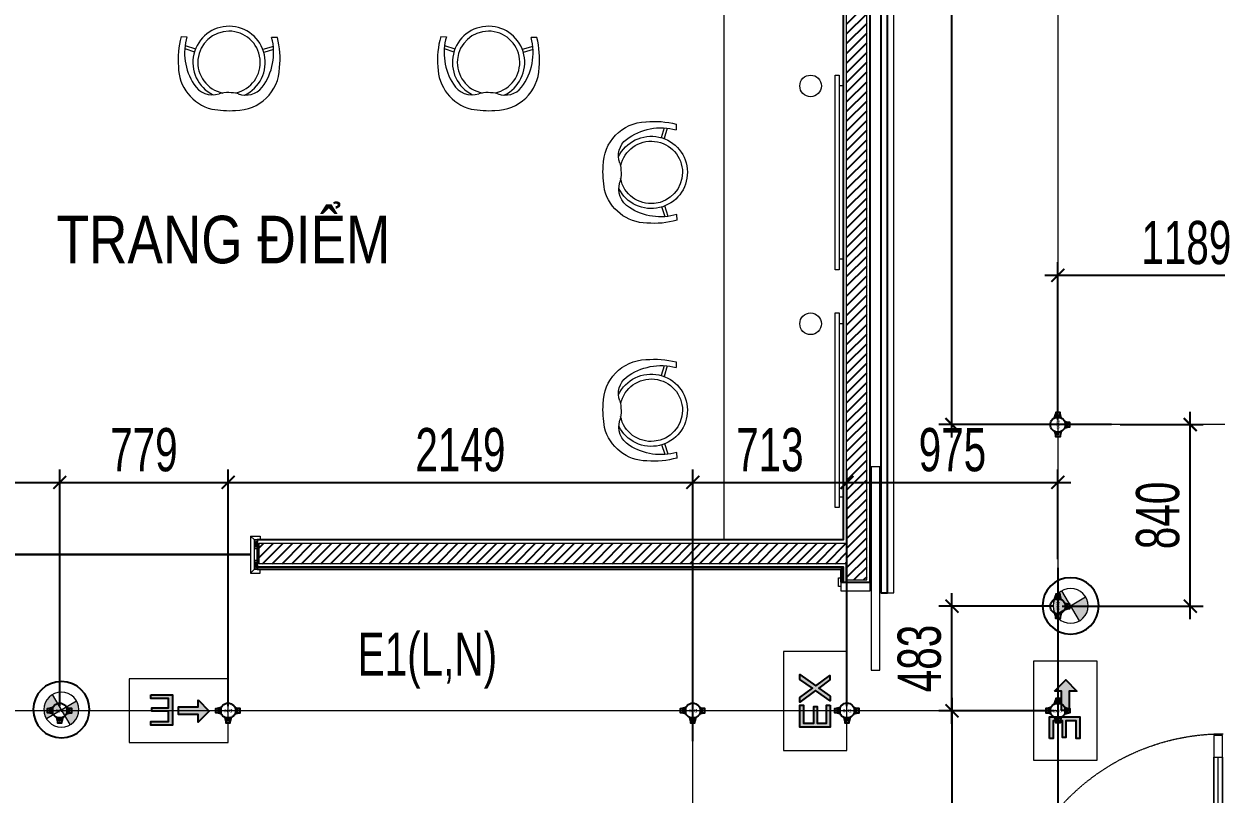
# Model space of a CAD drawing. Header units: millimetres. Extents: x -343543 to 400519, y -115663 to 104219.
# Drawn here: x -171022 to -165508, y 10334 to 13897 of the extents above; entities that cross this region are included whole.
import ezdxf

# ---------------------------------------------------------------- set-up
doc = ezdxf.new("R2010")
doc.units = ezdxf.units.MM
doc.linetypes.add('XREF MAT BANG TUONG XAY$0$01.Xref _MB T1$0$HIDDEN', pattern=[9.525, 6.35, -3.175])
doc.linetypes.add('XREF MAT BANG TUONG XAY$0$HIDDEN', pattern=[0.375, 0.25, -0.125])
doc.layers.get('0').update_dxf_attribs({"color": 231, "lineweight": 0})
doc.layers.get('DefPoints').update_dxf_attribs({"color": 191})
for name, color, linetype, lineweight in [('1-INNO-E-Emergency', 1, 'EME', 5), ('A-PATT', 252, 'Continuous', 9), ('A-SYMBOLS', 10, 'Continuous', 13), ('E-EX', 3, 'Continuous', 25), ('kata_dim', 231, 'Continuous', 0), ('SME-E-COND-LTG', 51, 'Continuous', 18), ('SME-E-LTG-TEXT', 53, 'Continuous', 18), ('TEXT DIEN', 3, 'Continuous', 18), ('XREF MAT BANG TUONG XAY$0$$0$A-WALL-INT', 8, 'Continuous', 9), ('XREF MAT BANG TUONG XAY$0$$1$A-TEXT', 8, 'Continuous', 25), ('XREF MAT BANG TUONG XAY$0$01.Xref _MB T1$0$A-DOOR', 8, 'Continuous', 9), ('XREF MAT BANG TUONG XAY$0$01.Xref _MB T1$0$A-FNSH', 8, 'Continuous', 9), ('XREF MAT BANG TUONG XAY$0$01.Xref _MB T1$0$A-HIDD-LO', 8, 'XREF MAT BANG TUONG XAY$0$01.Xref _MB T1$0$HIDDEN', 9), ('XREF MAT BANG TUONG XAY$0$A-WALL-INT', 8, 'Continuous', 9)]:
    doc.layers.add(name, color=color, linetype=linetype, lineweight=lineweight)
for name, color, linetype in [('XREF MAT BANG TUONG XAY$0$A-FNSH', 8, 'Continuous'), ('XREF MAT BANG TUONG XAY$0$A-FURN', 8, 'Continuous'), ('XREF MAT BANG TUONG XAY$0$A-HIDD', 8, 'XREF MAT BANG TUONG XAY$0$HIDDEN'), ('XREF MAT BANG TUONG XAY$0$A-PATT', 8, 'Continuous'), ('ống ghen', 6, 'Continuous')]:
    doc.layers.add(name, color=color, linetype=linetype)
doc.styles.add('ROMANS1', font='vntimeh.shx', dxfattribs={"width": 0.8, "bigfont": 'bigfont.shx'})
doc.styles.add('ROMANSssss', font='vntimeh.shx', dxfattribs={"width": 0.7})
doc.styles.add('SM-DIMTEXT', font='SME.shx', dxfattribs={"width": 0.7})
doc.styles.add('SME-TEXT', font='sme.shx', dxfattribs={"width": 0.7})
doc.styles.add('XREF MAT BANG TUONG XAY$0$Arial', font='arial.ttf', dxfattribs={"width": 0.8})
doc.linetypes.add('EME', pattern='A,2463.214661,-165.6529,["E",ROMANSssss,S=300,R=360,X=0,Y=-153.361507],-321.423057,2528.257516', length=5478.548134)
doc.dimstyles.new('SDIM-100', dxfattribs={"dimscale": 100, "dimtxt": 2, "dimasz": 0.6, "dimexe": 0.6, "dimexo": 0.2, "dimgap": 0.5, "dimtad": 1, "dimdec": 0, "dimzin": 12, "dimtxsty": 'SM-DIMTEXT', "dimblk": 'ARCHTICK', "dimblk1": 'ARCHTICK', "dimblk2": 'ARCHTICK', "dimcen": 0.12, "dimdle": 0.6, "dimclrd": 7, "dimclre": 8, "dimadec": 0, "dimazin": 3, "dimtfac": 2, "dimtix": 1, "dimtmove": 1, "dimatfit": 3, "dimfxl": 1, "dimtzin": 0, "dimarcsym": 1})

# ---------------------------------------------------------------- blocks, each defined once
blk = doc.blocks.new('*U279')
at = {"layer": 'XREF MAT BANG TUONG XAY$0$A-PATT'}
h = blk.add_hatch(dxfattribs=at)
h.set_pattern_fill('ANSI31', color=8, scale=10)
h.set_pattern_definition([(45, (43311.79, -11178.564), (-22.45064, 22.45064), [])])
h.paths.add_polyline_path([(-38.7, 47.5), (7826.3, 47.5), (7826.3, -47.5), (-38.7, -47.5)])
at = {"layer": 'XREF MAT BANG TUONG XAY$0$A-WALL-INT', "color": 8}
blk.add_lwpolyline([(-38.7, 47.5), (7826.3, 47.5), (7826.3, -47.5), (-38.7, -47.5)], close=True, dxfattribs=at)
blk = doc.blocks.new('*U275')
at = {"layer": 'XREF MAT BANG TUONG XAY$0$A-PATT'}
h = blk.add_hatch(dxfattribs=at)
h.set_pattern_fill('ANSI31', color=8, scale=10)
h.set_pattern_definition([(45, (38161.79, -11178.564), (-22.45064, 22.45064), [])])
h.paths.add_polyline_path([(-38.7, 47.5), (2676.3, 47.5), (2676.3, -47.5), (-38.7, -47.5)])
at = {"layer": 'XREF MAT BANG TUONG XAY$0$A-WALL-INT', "color": 8}
blk.add_lwpolyline([(-38.7, 47.5), (2676.3, 47.5), (2676.3, -47.5), (-38.7, -47.5)], close=True, dxfattribs=at)
blk = doc.blocks.new('*U167')
at = {"color": 8}
blk.add_line((70, 100), (70, 900), dxfattribs=at)
for points in [[(50, 0), (50, 1000), (90, 1000), (90, 0)], [(50, 100), (90, 100), (90, 900), (50, 900)], [(20, -95), (80, -95), (80, -40), (70, -40), (70, 0), (20, 0)], [(1120, -95), (1060, -95), (1060, -40), (1070, -40), (1070, 0), (1120, 0)]]:
    blk.add_lwpolyline(points, close=True, dxfattribs=at)
at = {"layer": 'XREF MAT BANG TUONG XAY$0$01.Xref _MB T1$0$A-FNSH', "color": 8}
for points in [[(20, -95), (0, -95), (0, 0), (20, 0)], [(1120, -95), (1140, -95), (1140, 0), (1120, 0)]]:
    blk.add_lwpolyline(points, close=True, dxfattribs=at)
at = {"layer": 'XREF MAT BANG TUONG XAY$0$01.Xref _MB T1$0$A-HIDD-LO', "color": 8, "ltscale": 0.3}
blk.add_arc((47.5, 0), 1008.3, 360, 90, dxfattribs=at)
blk = doc.blocks.new('XREF MAT BANG NOI THAT$0$01.Xref _MB T1$0$YLD.Studio-03-10')
at = {"color": 8}
for p, q in [((-114.9, 223.3), (-115.2, 197)), ((-73.7, 204.8), (-59.6, 156.3)), ((-59.8, 205.9), (-46.6, 160.6)), ((-77.6, -203.4), (-62.6, -155.1)), ((-63.7, -204.8), (-49.7, -159.7)), ((-119.2, -221.1), (-118.9, -194.8))]:
    blk.add_line(p, q, dxfattribs=at)
for centre, radius, start, end in [((-15.8, -157.2), 393.2, 84.149, 104.6003), ((18.3, 30), 204.1, 359.8671, 88.3418), ((0, 0), 167.3, 25.2374, 333.6757), ((-45.4, -60.7), 267, 53.1466, 105.1604), ((0, 0), 144.5, 12.1358, 348.5505), ((53.4, 76.5), 98, 339.9252, 51.2235), ((320.2, -3), 180.7, 165.2751, 193.6379), ((-230.1, 2.2), 453.3, 349.5837, 3.4619), ((51.9, -77.5), 98, 299.7276, 18.9878), ((17.8, -30.4), 204.1, 270.5713, 345.9889), ((-44.2, 60.7), 266.2, 253.7114, 302.9528), ((-12.8, 157.4), 393.2, 254.3128, 274.764)]:
    blk.add_arc(centre, radius, start, end, dxfattribs=at)
blk = doc.blocks.new('XREF MAT BANG NOI THAT')
at = {"color": 8}
for points in [[(9055, 11510), (8505, 11510), (8505, 14285), (8810, 14285), (8810, 14590), (14102.5, 14590), (14100, 11509.6), (13550, 11510), (13550, 14040), (9055, 14040)], [(14064, 13660), (14082, 13660), (14082, 12760), (14064, 12760)], [(14100, 12810), (14100, 13610), (14082, 13610), (14082, 12810)], [(14064, 12560), (14082, 12560), (14082, 11660), (14064, 11660)], [(14100, 11710), (14100, 12510), (14082, 12510), (14082, 11710)]]:
    blk.add_lwpolyline(points, close=True, dxfattribs=at)
for centre in [(13950, 13610), (13950, 12510)]:
    blk.add_circle(centre, 50, dxfattribs=at)
at = {"color": 8, "rotation": 270}
for p in [(11260.5, 13718.8), (12460.5, 13718.8)]:
    blk.add_blockref('XREF MAT BANG NOI THAT$0$01.Xref _MB T1$0$YLD.Studio-03-10', p, dxfattribs=at)
at = {"color": 8, "xscale": -1}
for p in [(13213, 13210), (13213, 12110)]:
    blk.add_blockref('XREF MAT BANG NOI THAT$0$01.Xref _MB T1$0$YLD.Studio-03-10', p, dxfattribs=at)
blk = doc.blocks.new('01.Xref _MB T1')
at = {"layer": 'XREF MAT BANG TUONG XAY$0$$0$A-WALL-INT', "color": 8}
for points in [[(14334.99994, 14530), (14304.99994, 14530), (14304.99994, 11264.99999), (14334.99994, 11264.99999)], [(14229.99994, 10907.66304), (14269.99994, 10907.66304), (14269.99994, 11847.663), (14229.99994, 11847.663)], [(11378.00011, 11509.99995), (11360.00011, 11527.99995), (11360.00011, 11356.99995), (11378.00011, 11374.99995)], [(11405.00011, 11527.99995), (11405.00011, 11509.99995), (11378.00011, 11509.99995), (11360.00011, 11527.99995)], [(11390.00011, 11509.99995), (11378.00011, 11509.99995), (11378.00011, 11469.99995), (11390.00011, 11469.99995)], [(11390.00011, 11414.99995), (11378.00011, 11414.99995), (11378.00011, 11374.99995), (11390.00011, 11374.99995)], [(11405.00011, 11356.99995), (11405.00011, 11374.99995), (11378.00011, 11374.99995), (11360.00011, 11356.99995)], [(14078.90018, 11334.99999), (14090, 11334.99999), (14090, 11294.99999), (14078.90018, 11294.99999)], [(14090, 11274.99999), (14224.99994, 11274.99999), (14224.99994, 11314.99999), (14090, 11314.99999)]]:
    blk.add_lwpolyline(points, close=True, dxfattribs=at)
for points in [[(11390.00011, 11509.99995), (11378.00011, 11469.99995)], [(11378.00011, 11509.99995), (11390.00011, 11469.99995)], [(11390.00011, 11414.99995), (11378.00011, 11374.99995)], [(11378.00011, 11414.99995), (11390.00011, 11374.99995)]]:
    blk.add_lwpolyline(points, dxfattribs=at)
at = {"layer": 'XREF MAT BANG TUONG XAY$0$A-FNSH', "color": 8}
for points in [[(14099.96637, 14590), (14099.97586, 11509.99995), (11390.00011, 11509.99995), (11390.00011, 11384.99995), (14100, 11384.99995), (14100, 11314.99999), (14224.99994, 11314.99999), (14225.00005, 14590)], [(11390.00011, 11384.99995), (11390.00011, 11374.99995), (14100, 11374.99995)]]:
    blk.add_lwpolyline(points, dxfattribs=at)
blk.add_lwpolyline([(14090, 11314.99999), (14100, 11314.99999), (14100, 11374.99995), (14090, 11374.99995)], close=True, dxfattribs=at)
at = {"layer": 'XREF MAT BANG TUONG XAY$0$A-FURN', "color": 8}
blk.add_lwpolyline([(14274.99994, 11264.99999), (14304.99994, 11264.99999), (14304.99994, 14590), (14274.99994, 14590)], close=True, dxfattribs=at)
blk.add_lwpolyline([(14115, 11399.99995), (14115, 11314.99999), (14210, 11314.99999)], dxfattribs=at)
at = {"layer": 'XREF MAT BANG TUONG XAY$0$A-HIDD', "color": 8, "ltscale": 200, "const_width": 10}
blk.add_lwpolyline([(10035.00011, 11442.5), (11360.00011, 11442.49995)], dxfattribs=at)
at = {"layer": 'XREF MAT BANG TUONG XAY$0$01.Xref _MB T1$0$A-DOOR', "color": 8, "extrusion": (-2.81943e-13, 1.42352e-14, -1), "zscale": -1, "rotation": 3.766684723917722e-05}
blk.add_blockref('*U167', (-15904.9999, 9604.99986, 0), dxfattribs=at)
at = {"layer": 'XREF MAT BANG TUONG XAY$0$A-FURN', "color": 8, "xscale": -1, "rotation": 270}
blk.add_blockref('*U279', (14162.5, 11363.6983), dxfattribs=at)
at = {"layer": 'XREF MAT BANG TUONG XAY$0$A-FURN', "color": 8}
blk.add_blockref('*U275', (11438.69842, 11447.49995), dxfattribs=at)
at = {"layer": 'XREF MAT BANG TUONG XAY$0$$1$A-TEXT', "color": 8, "style": 'XREF MAT BANG TUONG XAY$0$Arial', "width": 0.8}
blk.add_text('TRANG ĐIỂM', height=220, dxfattribs=at).set_placement((10462.92166, 12789.54557))
at = {"layer": 'A-PATT', "color": 8}
blk.add_blockref('XREF MAT BANG NOI THAT', (0, 0), dxfattribs=at)
blk = doc.blocks.new('Den downligh su co')
at = {"layer": '1-INNO-E-Emergency'}
h = blk.add_hatch(color=1, dxfattribs=at)
h.dxf.hatch_style = 1
h.paths.add_polyline_path([(-51.3, 51.3), (0, 0), (51.3, 51.3, 0.414214)])
h.paths.add_polyline_path([(0, 0), (-51.3, -51.3, 0.414214), (51.3, -51.3)])
at = {"layer": '1-INNO-E-Emergency', "color": 1}
for points in [[(-51.3, 51.3), (51.3, -51.3)], [(-51.3, -51.3), (51.3, 51.3)]]:
    blk.add_lwpolyline(points, dxfattribs=at)
blk.add_circle((0, 0), 72.5, dxfattribs=at)
at = {"layer": 'DefPoints', "ltscale": 5}
blk.add_circle((0, 0), 117.2, dxfattribs=at)
blk = doc.blocks.new('ĐÈN EXIT CHỈ HƯỚNG')
at = {"lineweight": 9}
h = blk.add_hatch(color=256, dxfattribs=at)
h.paths.add_polyline_path([(-17.9, -64.8), (78.3, -64.8), (78.3, -49.1), (-0.3, -49.1), (-0.3, -8.2), (73.3, -8.2), (73.3, 7.3), (-0.3, 7.3), (-0.3, 52.7), (78.3, 52.7), (78.3, 68.3), (-17.9, 68.3)])
h.paths.add_polyline_path([(-130.5, -43.1), (-130.6, -12.8), (-44.6, -12.8), (-44.6, 21.7), (-130.6, 21.7), (-130.6, 55.2), (-179.6, 6.1)])
blk.add_line((-44.6, 21.7), (-44.6, -12.8))
at = {"lineweight": 15, "flags": 128}
blk.add_lwpolyline([(173.2, -135.6), (173.2, 144.4), (-262.4, 144.4), (-262.4, -135.6)], close=True, dxfattribs=at)
at = {"flags": 128}
for points in [[(-130.6, -43), (-179.6, 6.1), (-130.6, 55.2), (-130.6, 21.7), (-44.6, 21.7), (-44.6, -12.8), (-130.6, -12.8)], [(78.3, -64.8), (-17.9, -64.8), (-17.9, 68.3), (78.3, 68.3), (78.3, 52.7), (-0.3, 52.7), (-0.3, 7.3), (73.3, 7.3), (73.3, -8.2), (-0.3, -8.2), (-0.3, -49.1), (78.3, -49.1)]]:
    blk.add_lwpolyline(points, close=True, dxfattribs=at)
blk = doc.blocks.new('KH VIDIFI NHA XE_dwg_KH VIDIFI NHA XE_dwg_INNO_E_ĐÈN_EXIT THOÁT HIỂM1 - ELC_EmergencyExit-1904534-MẶT BẰNG ĐÈN EXIT_ SỰ CỐ TẦNG HẦM-2156726-DANH MỤC KÝ HIỆU SỬ DỤNG TRONG BẢN VẼ-2855094-KÍ HIỆU BẢN VẼ')
h = blk.add_hatch(color=256)
h.paths.add_polyline_path([(-75.1, 122.5), (-0.9, 122.5), (-0.9, 110.4), (-61.5, 110.4), (-61.5, 78.8), (-4.8, 78.8), (-4.8, 66.9), (-61.6, 66.9), (-61.6, 31.8), (-0.9, 31.8), (-0.9, 19.8), (-75.1, 19.8)], flags=0)
h.paths.add_polyline_path([(30.4, 122.5), (57.3, 84.1), (86.1, 122.3), (100.8, 122.3), (65.1, 73.9), (103.8, 19.8), (87, 19.8), (56.8, 63), (25.9, 19.8), (9.6, 19.8), (49.3, 73.4), (14.3, 122.5)], flags=0)
at = {"lineweight": 15, "flags": 128}
blk.add_lwpolyline([(181.7, 180.1), (181.7, -35.9), (-154.3, -35.9), (-154.3, 180.1)], close=True, dxfattribs=at)
at = {"flags": 128}
for points in [[(-0.9, 122.5), (-75.1, 122.5), (-75.1, 19.8), (-0.9, 19.8), (-0.9, 31.8), (-61.6, 31.8), (-61.6, 66.9), (-4.8, 66.9), (-4.8, 78.8), (-61.5, 78.8), (-61.5, 110.4), (-0.9, 110.4)], [(30.4, 122.5), (14.3, 122.5), (49.3, 73.4), (9.6, 19.8), (25.9, 19.8), (56.8, 63), (87, 19.8), (103.8, 19.8), (65.1, 73.9), (100.8, 122.3), (86.1, 122.3), (57.3, 84.1)]]:
    blk.add_lwpolyline(points, close=True, dxfattribs=at)
blk = doc.blocks.new('c3-20')
at = {"layer": 'ống ghen', "ltscale": 30}
for points in [[(5338959.8, -3869072.3), (5338964.6, -3869054)], [(5338989.3, -3869072.3), (5338984.6, -3869054)], [(5338942.8, -3869089.3), (5338924.6, -3869094)], [(5338942.8, -3869118.8), (5338924.6, -3869114)], [(5339006.3, -3869089.3), (5339024.6, -3869094)], [(5339006.3, -3869118.8), (5339024.6, -3869114)]]:
    blk.add_lwpolyline(points, dxfattribs=at)
for points in [[(5338984.6, -3869070.5), (5338984.6, -3869048), (5338964.6, -3869048), (5338964.6, -3869070.5)], [(5338975.1, -3869069), (5338975.1, -3869057), (5338974, -3869057), (5338974, -3869069)], [(5338941, -3869094), (5338918.6, -3869094), (5338918.6, -3869114), (5338941, -3869114)], [(5338939.6, -3869103.5), (5338927.5, -3869103.5), (5338927.5, -3869104.6), (5338939.6, -3869104.6)], [(5339008.1, -3869094), (5339030.6, -3869094), (5339030.6, -3869114), (5339008.1, -3869114)], [(5339009.6, -3869103.5), (5339021.6, -3869103.5), (5339021.6, -3869104.6), (5339009.6, -3869104.6)]]:
    blk.add_lwpolyline(points, close=True, dxfattribs=at)
blk.add_circle((5338974.6, -3869104), 35, dxfattribs=at)
at = {"layer": 'TEXT DIEN', "ltscale": 30, "style": 'ROMANS1'}
blk.add_text('D20', height=15, dxfattribs=at).set_placement((5338954.5, -3869111.3))
blk = doc.blocks.new('c4-d20')
at = {"layer": 'ống ghen', "ltscale": 30}
for points in [[(5338941, -3869227.1), (5338918.6, -3869227.1), (5338918.6, -3869247.1), (5338941, -3869247.1)], [(5338984.6, -3869203.6), (5338984.6, -3869181.1), (5338964.6, -3869181.1), (5338964.6, -3869203.6)], [(5338975.1, -3869202.1), (5338975.1, -3869190.1), (5338974, -3869190.1), (5338974, -3869202.1)], [(5339008.1, -3869227.1), (5339030.6, -3869227.1), (5339030.6, -3869247.1), (5339008.1, -3869247.1)], [(5338939.6, -3869236.6), (5338927.5, -3869236.6), (5338927.5, -3869237.7), (5338939.6, -3869237.7)], [(5338984.6, -3869270.7), (5338984.6, -3869293.1), (5338964.6, -3869293.1), (5338964.6, -3869270.7)], [(5338975.1, -3869272.1), (5338975.1, -3869284.2), (5338974, -3869284.2), (5338974, -3869272.1)], [(5339009.6, -3869236.6), (5339021.6, -3869236.6), (5339021.6, -3869237.7), (5339009.6, -3869237.7)]]:
    blk.add_lwpolyline(points, close=True, dxfattribs=at)
for points in [[(5338942.8, -3869222.4), (5338924.6, -3869227.1)], [(5338959.8, -3869205.4), (5338964.6, -3869187.1)], [(5338989.3, -3869205.4), (5338984.6, -3869187.1)], [(5339006.3, -3869222.4), (5339024.6, -3869227.1)], [(5338942.8, -3869251.9), (5338924.6, -3869247.1)], [(5338959.8, -3869268.9), (5338964.6, -3869287.1)], [(5338989.3, -3869268.9), (5338984.6, -3869287.1)], [(5339006.3, -3869251.9), (5339024.6, -3869247.1)]]:
    blk.add_lwpolyline(points, dxfattribs=at)
blk.add_circle((5338974.6, -3869237.1), 35, dxfattribs=at)
at = {"layer": 'TEXT DIEN', "ltscale": 30, "style": 'ROMANS1'}
blk.add_text('D20', height=15, dxfattribs=at).set_placement((5338953.4, -3869246.8))
blk = doc.blocks.new('_ArchTick')
at = {"color": 0, "linetype": 'ByBlock', "const_width": 0.15}
blk.add_lwpolyline([(-0.5, -0.5), (0.5, 0.5)], dxfattribs=at)
blk = doc.blocks.new('*D391')
at = {"layer": 'DefPoints', "color": 0, "linetype": 'Continuous', "ltscale": 1000, "transparency": 16777216}
for p in [(-170855.9, 11776.3), (-174593.1, 10934), (-170855.9, 10720.4)]:
    blk.add_point(p, dxfattribs=at)
at = {"layer": 'kata_dim', "color": 8, "linetype": 'Continuous', "lineweight": -2, "ltscale": 1000, "transparency": 16777216}
for p, q in [((-174593.1, 10954), (-174593.1, 11836.3)), ((-170855.9, 10740.4), (-170855.9, 11836.3))]:
    blk.add_line(p, q, dxfattribs=at)
at = {"layer": 'kata_dim', "color": 7, "linetype": 'Continuous', "lineweight": -2, "ltscale": 1000, "transparency": 16777216}
blk.add_line((-174653.1, 11776.3), (-170795.9, 11776.3), dxfattribs=at)
at = {"layer": 'kata_dim', "color": 7, "linetype": 'Continuous', "lineweight": -2, "ltscale": 1000, "transparency": 16777216, "xscale": 60, "yscale": 60, "zscale": 60, "rotation": 180}
blk.add_blockref('_ArchTick', (-174593.1, 11776.3), dxfattribs=at)
at = {"layer": 'kata_dim', "color": 7, "linetype": 'Continuous', "lineweight": -2, "ltscale": 1000, "transparency": 16777216, "xscale": 60, "yscale": 60, "zscale": 60}
blk.add_blockref('_ArchTick', (-170855.9, 11776.3), dxfattribs=at)
at = {"layer": 'kata_dim', "color": 0, "linetype": 'Continuous', "ltscale": 1000, "transparency": 16777216, "insert": (-172724.5, 11926.3), "char_height": 200, "attachment_point": 5, "style": 'SM-DIMTEXT'}
blk.add_mtext('3737', dxfattribs=at)
blk = doc.blocks.new('*D392')
at = {"layer": 'DefPoints', "color": 0, "linetype": 'Continuous', "ltscale": 1000, "transparency": 16777216}
for p in [(-170077, 11776.3), (-170855.9, 10720.4), (-170077, 10720.4)]:
    blk.add_point(p, dxfattribs=at)
at = {"layer": 'kata_dim', "color": 8, "linetype": 'Continuous', "lineweight": -2, "ltscale": 1000, "transparency": 16777216}
for p, q in [((-170855.9, 10740.4), (-170855.9, 11836.3)), ((-170077, 10740.4), (-170077, 11836.3))]:
    blk.add_line(p, q, dxfattribs=at)
at = {"layer": 'kata_dim', "color": 7, "linetype": 'Continuous', "lineweight": -2, "ltscale": 1000, "transparency": 16777216}
blk.add_line((-170915.9, 11776.3), (-170017, 11776.3), dxfattribs=at)
at = {"layer": 'kata_dim', "color": 7, "linetype": 'Continuous', "lineweight": -2, "ltscale": 1000, "transparency": 16777216, "xscale": 60, "yscale": 60, "zscale": 60, "rotation": 180}
blk.add_blockref('_ArchTick', (-170855.9, 11776.3), dxfattribs=at)
at = {"layer": 'kata_dim', "color": 7, "linetype": 'Continuous', "lineweight": -2, "ltscale": 1000, "transparency": 16777216, "xscale": 60, "yscale": 60, "zscale": 60}
blk.add_blockref('_ArchTick', (-170077, 11776.3), dxfattribs=at)
at = {"layer": 'kata_dim', "color": 0, "linetype": 'Continuous', "ltscale": 1000, "transparency": 16777216, "insert": (-170466.5, 11926.3), "char_height": 200, "attachment_point": 5, "style": 'SM-DIMTEXT'}
blk.add_mtext('779', dxfattribs=at)
blk = doc.blocks.new('*D393')
at = {"layer": 'DefPoints', "color": 0, "linetype": 'Continuous', "ltscale": 1000, "transparency": 16777216}
for p in [(-167928.1, 11776.3), (-170077, 10720.4), (-167928.1, 10558.8)]:
    blk.add_point(p, dxfattribs=at)
at = {"layer": 'kata_dim', "color": 8, "linetype": 'Continuous', "lineweight": -2, "ltscale": 1000, "transparency": 16777216}
for p, q in [((-170077, 10740.4), (-170077, 11836.3)), ((-167928.1, 10578.8), (-167928.1, 11836.3))]:
    blk.add_line(p, q, dxfattribs=at)
at = {"layer": 'kata_dim', "color": 7, "linetype": 'Continuous', "lineweight": -2, "ltscale": 1000, "transparency": 16777216}
blk.add_line((-170137, 11776.3), (-167868.1, 11776.3), dxfattribs=at)
at = {"layer": 'kata_dim', "color": 7, "linetype": 'Continuous', "lineweight": -2, "ltscale": 1000, "transparency": 16777216, "xscale": 60, "yscale": 60, "zscale": 60, "rotation": 180}
blk.add_blockref('_ArchTick', (-170077, 11776.3), dxfattribs=at)
at = {"layer": 'kata_dim', "color": 7, "linetype": 'Continuous', "lineweight": -2, "ltscale": 1000, "transparency": 16777216, "xscale": 60, "yscale": 60, "zscale": 60}
blk.add_blockref('_ArchTick', (-167928.1, 11776.3), dxfattribs=at)
at = {"layer": 'kata_dim', "color": 0, "linetype": 'Continuous', "ltscale": 1000, "transparency": 16777216, "insert": (-169002.6, 11926.3), "char_height": 200, "attachment_point": 5, "style": 'SM-DIMTEXT'}
blk.add_mtext('2149', dxfattribs=at)
blk = doc.blocks.new('*D394')
at = {"layer": 'DefPoints', "color": 0, "linetype": 'Continuous', "ltscale": 1000, "transparency": 16777216}
for p in [(-167214.9, 11776.3), (-167214.9, 10720.4), (-167928.1, 10558.8)]:
    blk.add_point(p, dxfattribs=at)
at = {"layer": 'kata_dim', "color": 8, "linetype": 'Continuous', "lineweight": -2, "ltscale": 1000, "transparency": 16777216}
for p, q in [((-167928.1, 10578.8), (-167928.1, 11836.3)), ((-167214.9, 10740.4), (-167214.9, 11836.3))]:
    blk.add_line(p, q, dxfattribs=at)
at = {"layer": 'kata_dim', "color": 7, "linetype": 'Continuous', "lineweight": -2, "ltscale": 1000, "transparency": 16777216}
blk.add_line((-167988.1, 11776.3), (-167154.9, 11776.3), dxfattribs=at)
at = {"layer": 'kata_dim', "color": 7, "linetype": 'Continuous', "lineweight": -2, "ltscale": 1000, "transparency": 16777216, "xscale": 60, "yscale": 60, "zscale": 60, "rotation": 180}
blk.add_blockref('_ArchTick', (-167928.1, 11776.3), dxfattribs=at)
at = {"layer": 'kata_dim', "color": 7, "linetype": 'Continuous', "lineweight": -2, "ltscale": 1000, "transparency": 16777216, "xscale": 60, "yscale": 60, "zscale": 60}
blk.add_blockref('_ArchTick', (-167214.9, 11776.3), dxfattribs=at)
at = {"layer": 'kata_dim', "color": 0, "linetype": 'Continuous', "ltscale": 1000, "transparency": 16777216, "insert": (-167571.5, 11926.3), "char_height": 200, "attachment_point": 5, "style": 'SM-DIMTEXT'}
blk.add_mtext('713', dxfattribs=at)
blk = doc.blocks.new('*D395')
at = {"layer": 'DefPoints', "color": 0, "linetype": 'Continuous', "ltscale": 1000, "transparency": 16777216}
for p in [(-166239.8, 11776.3), (-166239.8, 11401.2), (-167214.9, 10720.4)]:
    blk.add_point(p, dxfattribs=at)
at = {"layer": 'kata_dim', "color": 8, "linetype": 'Continuous', "lineweight": -2, "ltscale": 1000, "transparency": 16777216}
for p, q in [((-167214.9, 10740.4), (-167214.9, 11836.3)), ((-166239.8, 11421.2), (-166239.8, 11836.3))]:
    blk.add_line(p, q, dxfattribs=at)
at = {"layer": 'kata_dim', "color": 7, "linetype": 'Continuous', "lineweight": -2, "ltscale": 1000, "transparency": 16777216}
blk.add_line((-167274.9, 11776.3), (-166179.8, 11776.3), dxfattribs=at)
at = {"layer": 'kata_dim', "color": 7, "linetype": 'Continuous', "lineweight": -2, "ltscale": 1000, "transparency": 16777216, "xscale": 60, "yscale": 60, "zscale": 60, "rotation": 180}
blk.add_blockref('_ArchTick', (-167214.9, 11776.3), dxfattribs=at)
at = {"layer": 'kata_dim', "color": 7, "linetype": 'Continuous', "lineweight": -2, "ltscale": 1000, "transparency": 16777216, "xscale": 60, "yscale": 60, "zscale": 60}
blk.add_blockref('_ArchTick', (-166239.8, 11776.3), dxfattribs=at)
at = {"layer": 'kata_dim', "color": 0, "linetype": 'Continuous', "ltscale": 1000, "transparency": 16777216, "insert": (-166727.3, 11926.3), "char_height": 200, "attachment_point": 5, "style": 'SM-DIMTEXT'}
blk.add_mtext('975', dxfattribs=at)
blk = doc.blocks.new('*D396')
at = {"layer": 'DefPoints', "color": 0, "linetype": 'Continuous', "ltscale": 1000, "transparency": 16777216}
for p in [(-165253.1, 11570), (-166239.8, 11401.2), (-165253.1, 9950)]:
    blk.add_point(p, dxfattribs=at)
at = {"layer": 'kata_dim', "color": 8, "linetype": 'Continuous', "lineweight": -2, "ltscale": 1000, "transparency": 16777216}
for p, q in [((-165253.1, 11550), (-165253.1, 9890)), ((-166239.8, 11381.2), (-166239.8, 9890))]:
    blk.add_line(p, q, dxfattribs=at)
at = {"layer": 'kata_dim', "color": 7, "linetype": 'Continuous', "lineweight": -2, "ltscale": 1000, "transparency": 16777216}
blk.add_line((-166299.8, 9950), (-165193.1, 9950), dxfattribs=at)
at = {"layer": 'kata_dim', "color": 7, "linetype": 'Continuous', "lineweight": -2, "ltscale": 1000, "transparency": 16777216, "xscale": 60, "yscale": 60, "zscale": 60, "rotation": 180}
blk.add_blockref('_ArchTick', (-166239.8, 9950), dxfattribs=at)
at = {"layer": 'kata_dim', "color": 7, "linetype": 'Continuous', "lineweight": -2, "ltscale": 1000, "transparency": 16777216, "xscale": 60, "yscale": 60, "zscale": 60}
blk.add_blockref('_ArchTick', (-165253.1, 9950), dxfattribs=at)
at = {"layer": 'kata_dim', "color": 0, "linetype": 'Continuous', "ltscale": 1000, "transparency": 16777216, "insert": (-165746.4, 10100), "char_height": 200, "attachment_point": 5, "style": 'SM-DIMTEXT'}
blk.add_mtext('987', dxfattribs=at)
blk = doc.blocks.new('*D397')
at = {"layer": 'DefPoints', "color": 0, "linetype": 'Continuous', "ltscale": 1000, "transparency": 16777216}
for p in [(-165051.2, 12734.2), (-166239.8, 12043.3), (-165051.2, 12043.3)]:
    blk.add_point(p, dxfattribs=at)
at = {"layer": 'kata_dim', "color": 8, "linetype": 'Continuous', "lineweight": -2, "ltscale": 1000, "transparency": 16777216}
for p, q in [((-166239.8, 12063.3), (-166239.8, 12794.2)), ((-165051.2, 12063.3), (-165051.2, 12794.2))]:
    blk.add_line(p, q, dxfattribs=at)
at = {"layer": 'kata_dim', "color": 7, "linetype": 'Continuous', "lineweight": -2, "ltscale": 1000, "transparency": 16777216}
blk.add_line((-166299.8, 12734.2), (-164991.2, 12734.2), dxfattribs=at)
at = {"layer": 'kata_dim', "color": 7, "linetype": 'Continuous', "lineweight": -2, "ltscale": 1000, "transparency": 16777216, "xscale": 60, "yscale": 60, "zscale": 60, "rotation": 180}
blk.add_blockref('_ArchTick', (-166239.8, 12734.2), dxfattribs=at)
at = {"layer": 'kata_dim', "color": 7, "linetype": 'Continuous', "lineweight": -2, "ltscale": 1000, "transparency": 16777216, "xscale": 60, "yscale": 60, "zscale": 60}
blk.add_blockref('_ArchTick', (-165051.2, 12734.2), dxfattribs=at)
at = {"layer": 'kata_dim', "color": 0, "linetype": 'Continuous', "ltscale": 1000, "transparency": 16777216, "insert": (-165645.5, 12884.2), "char_height": 200, "attachment_point": 5, "style": 'SM-DIMTEXT'}
blk.add_mtext('1189', dxfattribs=at)
blk = doc.blocks.new('*D402')
at = {"layer": 'DefPoints', "color": 0, "linetype": 'Continuous', "ltscale": 1000, "transparency": 16777216}
for p in [(-166729.4, 11203.3), (-166239.8, 11203.3), (-166239.8, 10719.8)]:
    blk.add_point(p, dxfattribs=at)
at = {"layer": 'kata_dim', "color": 7, "linetype": 'Continuous', "lineweight": -2, "ltscale": 1000, "transparency": 16777216}
blk.add_line((-166729.4, 10659.8), (-166729.4, 11263.3), dxfattribs=at)
at = {"layer": 'kata_dim', "color": 8, "linetype": 'Continuous', "lineweight": -2, "ltscale": 1000, "transparency": 16777216}
for p, q in [((-166259.8, 11203.3), (-166789.4, 11203.3)), ((-166259.8, 10719.8), (-166789.4, 10719.8))]:
    blk.add_line(p, q, dxfattribs=at)
at = {"layer": 'kata_dim', "color": 7, "linetype": 'Continuous', "lineweight": -2, "ltscale": 1000, "transparency": 16777216, "xscale": 60, "yscale": 60, "zscale": 60}
for p, rotation in [((-166729.4, 11203.3), 90), ((-166729.4, 10719.8), 270)]:
    blk.add_blockref('_ArchTick', p, dxfattribs=dict(at, rotation=rotation))
at = {"layer": 'kata_dim', "color": 0, "linetype": 'Continuous', "ltscale": 1000, "transparency": 16777216, "insert": (-166879.4, 10961.6), "char_height": 200, "attachment_point": 5, "rotation": 90, "style": 'SM-DIMTEXT'}
blk.add_mtext('483', dxfattribs=at)
blk = doc.blocks.new('*D403')
at = {"layer": 'DefPoints', "color": 0, "linetype": 'Continuous', "ltscale": 1000, "transparency": 16777216}
for p in [(-165970.9, 12043.3), (-165627.1, 12043.3), (-166239.8, 11203.3)]:
    blk.add_point(p, dxfattribs=at)
at = {"layer": 'kata_dim', "color": 7, "linetype": 'Continuous', "lineweight": -2, "ltscale": 1000, "transparency": 16777216}
blk.add_line((-165627.1, 11143.3), (-165627.1, 12103.3), dxfattribs=at)
at = {"layer": 'kata_dim', "color": 8, "linetype": 'Continuous', "lineweight": -2, "ltscale": 1000, "transparency": 16777216}
for p, q in [((-165950.9, 12043.3), (-165567.1, 12043.3)), ((-166219.8, 11203.3), (-165567.1, 11203.3))]:
    blk.add_line(p, q, dxfattribs=at)
at = {"layer": 'kata_dim', "color": 7, "linetype": 'Continuous', "lineweight": -2, "ltscale": 1000, "transparency": 16777216, "xscale": 60, "yscale": 60, "zscale": 60}
for p, rotation in [((-165627.1, 12043.3), 90), ((-165627.1, 11203.3), 270)]:
    blk.add_blockref('_ArchTick', p, dxfattribs=dict(at, rotation=rotation))
at = {"layer": 'kata_dim', "color": 0, "linetype": 'Continuous', "ltscale": 1000, "transparency": 16777216, "insert": (-165777.1, 11623.3), "char_height": 200, "attachment_point": 5, "rotation": 90, "style": 'SM-DIMTEXT'}
blk.add_mtext('840', dxfattribs=at)
blk = doc.blocks.new('*D404')
at = {"layer": 'DefPoints', "color": 0, "linetype": 'Continuous', "ltscale": 1000, "transparency": 16777216}
for p in [(-166729.4, 17100), (-165896.8, 17100), (-165970.9, 12043.3)]:
    blk.add_point(p, dxfattribs=at)
at = {"layer": 'kata_dim', "color": 7, "linetype": 'Continuous', "lineweight": -2, "ltscale": 1000, "transparency": 16777216}
blk.add_line((-166729.4, 11983.3), (-166729.4, 17160), dxfattribs=at)
at = {"layer": 'kata_dim', "color": 8, "linetype": 'Continuous', "lineweight": -2, "ltscale": 1000, "transparency": 16777216}
for p, q in [((-165916.8, 17100), (-166789.4, 17100)), ((-165990.9, 12043.3), (-166789.4, 12043.3))]:
    blk.add_line(p, q, dxfattribs=at)
at = {"layer": 'kata_dim', "color": 7, "linetype": 'Continuous', "lineweight": -2, "ltscale": 1000, "transparency": 16777216, "xscale": 60, "yscale": 60, "zscale": 60}
for p, rotation in [((-166729.4, 17100), 90), ((-166729.4, 12043.3), 270)]:
    blk.add_blockref('_ArchTick', p, dxfattribs=dict(at, rotation=rotation))
at = {"layer": 'kata_dim', "color": 0, "linetype": 'Continuous', "ltscale": 1000, "transparency": 16777216, "insert": (-166879.4, 14571.6), "char_height": 200, "attachment_point": 5, "rotation": 90, "style": 'SM-DIMTEXT'}
blk.add_mtext('5057', dxfattribs=at)
blk = doc.blocks.new('*D407')
at = {"layer": 'DefPoints', "color": 0, "linetype": 'Continuous', "ltscale": 1000, "transparency": 16777216}
for p in [(-166239.8, 10719.8), (-166729.4, 8357.1), (-166239.8, 8357.1)]:
    blk.add_point(p, dxfattribs=at)
at = {"layer": 'kata_dim', "color": 7, "linetype": 'Continuous', "lineweight": -2, "ltscale": 1000, "transparency": 16777216}
blk.add_line((-166729.4, 10779.8), (-166729.4, 8297.1), dxfattribs=at)
at = {"layer": 'kata_dim', "color": 8, "linetype": 'Continuous', "lineweight": -2, "ltscale": 1000, "transparency": 16777216}
for p, q in [((-166259.8, 10719.8), (-166789.4, 10719.8)), ((-166259.8, 8357.1), (-166789.4, 8357.1))]:
    blk.add_line(p, q, dxfattribs=at)
at = {"layer": 'kata_dim', "color": 7, "linetype": 'Continuous', "lineweight": -2, "ltscale": 1000, "transparency": 16777216, "xscale": 60, "yscale": 60, "zscale": 60}
for p, rotation in [((-166729.4, 10719.8), 90), ((-166729.4, 8357.1), 270)]:
    blk.add_blockref('_ArchTick', p, dxfattribs=dict(at, rotation=rotation))
at = {"layer": 'kata_dim', "color": 0, "linetype": 'Continuous', "ltscale": 1000, "transparency": 16777216, "insert": (-166879.4, 9538.5), "char_height": 200, "attachment_point": 5, "rotation": 90, "style": 'SM-DIMTEXT'}
blk.add_mtext('2363', dxfattribs=at)

msp = doc.modelspace()

# ---------------------------------------------------------------- block references
at = {"layer": 'A-SYMBOLS'}
msp.add_blockref('01.Xref _MB T1', (-181333.1, 0), dxfattribs=at)

# ---------------------------------------------------------------- next in the draw order: linework, layer by layer
at = {"layer": 'SME-E-COND-LTG', "color": 1, "linetype": 'Continuous', "ltscale": 1000}
for p, q in [((-166239.8, 19106), (-166239.8, 8022.4)), ((-156426.4, 12043.3), (-166239.8, 12043.3)), ((-174593.1, 10720.4), (-166239.8, 10720.4)), ((-167928.1, 9857.5), (-167928.1, 10720.5))]:
    msp.add_line(p, q, dxfattribs=at)

# ---------------------------------------------------------------- next in the draw order: block references
at = {"layer": '1-INNO-E-Emergency', "xscale": -1.112275862068966, "yscale": 1.112275862068966, "zscale": 1.112275862068966, "rotation": 255.7726182171235}
for p in [(-166180.6, 11205), (-170848.1, 10725)]:
    msp.add_blockref('Den downligh su co', p, dxfattribs=at)
at = {"layer": 'E-EX', "extrusion": (0, 0, -1), "xscale": 1.36125, "yscale": 1.36125, "zscale": 1.36125, "rotation": 90}
msp.add_blockref('KH VIDIFI NHA XE_dwg_KH VIDIFI NHA XE_dwg_INNO_E_ĐÈN_EXIT THOÁT HIỂM1 - ELC_EmergencyExit-1904534-MẶT BẰNG ĐÈN EXIT_ SỰ CỐ TẦNG HẦM-2156726-DANH MỤC KÝ HIỆU SỬ DỤNG TRONG BẢN VẼ-2855094-KÍ HIỆU BẢN VẼ', (167460, 10746.3), dxfattribs=at)
at = {"layer": 'E-EX', "color": 3, "true_color": 0x00ff00, "xscale": 1.050000000000056, "yscale": 1.050000000000056, "zscale": 1.050000000000056}
for p, rotation in [((-166209.9, 10673.6), 270), ((-170352.6, 10725), 180)]:
    msp.add_blockref('ĐÈN EXIT CHỈ HƯỚNG', p, dxfattribs=dict(at, rotation=rotation))
at = {"layer": 'TEXT DIEN', "ltscale": 30}
for p, rotation in [((3702864.3, 5351017.9), 270.0000000008198), ((3702864.3, 5350177.8), 270.0000000008198), ((5168118.8, -3858383.6), 180.0000000008198), ((5168897.6, -3858383.7), 180.0000000008198), ((5171046.5, -3858383.6), 180.0000000008198), ((5171759.7, -3858383.5), 180.0000000008198)]:
    msp.add_blockref('c3-20', p, dxfattribs=dict(at, rotation=rotation))
msp.add_blockref('c4-d20', (-5505214.3, 3879957.5), dxfattribs=at)

# ---------------------------------------------------------------- next in the draw order: texts
at = {"layer": 'SME-E-LTG-TEXT', "style": 'SME-TEXT', "width": 0.7}
msp.add_text('E1(L,N)', height=200, dxfattribs=at).set_placement((-169477.8, 10881.7))

# ---------------------------------------------------------------- next in the draw order: dimensions: what is measured, and where the dimension line sits
at = {"layer": 'kata_dim', "linetype": 'Continuous', "ltscale": 1000}
for base, p1, p2, picture, middle in [((-166729.4, 17100), (-165970.9, 12043.3), (-165896.8, 17100), '*D404', (-166879.4, 14571.6)), ((-165627.1, 12043.3), (-166239.8, 11203.3), (-165970.9, 12043.3), '*D403', (-165777.1, 11623.3)), ((-166729.4424, 11203.2764), (-166239.7622, 10719.837), (-166239.7622, 11203.2764), '*D402', (-166879.4424, 10961.5567)), ((-166729.4, 8357.1), (-166239.8, 10719.8), (-166239.8, 8357.1), '*D407', (-166879.4, 9538.5))]:
    dim = msp.add_linear_dim(base=base, p1=p1, p2=p2, angle=90, dimstyle='SDIM-100', dxfattribs=at)
    dim.commit()
    dim.dimension.update_dxf_attribs({"geometry": picture, "text_midpoint": middle})
for base, p1, p2, picture, middle in [((-165051.2, 12734.2), (-166239.8, 12043.3), (-165051.2, 12043.3), '*D397', (-165645.5, 12884.2)), ((-170855.9, 11776.3), (-174593.1, 10934), (-170855.9, 10720.4), '*D391', (-172724.5, 11926.3)), ((-170077, 11776.3), (-170855.9, 10720.4), (-170077, 10720.4), '*D392', (-170466.5, 11926.3)), ((-167928.1, 11776.3), (-170077, 10720.4), (-167928.1, 10558.8), '*D393', (-169002.6, 11926.3)), ((-167214.9, 11776.3), (-167928.1, 10558.8), (-167214.9, 10720.4), '*D394', (-167571.5, 11926.3)), ((-166239.8, 11776.3), (-167214.9, 10720.4), (-166239.8, 11401.2), '*D395', (-166727.3, 11926.3)), ((-165253.1, 9950), (-166239.8, 11401.2), (-165253.1, 11570), '*D396', (-165746.4, 10100))]:
    dim = msp.add_linear_dim(base=base, p1=p1, p2=p2, dimstyle='SDIM-100', dxfattribs=at)
    dim.commit()
    dim.dimension.update_dxf_attribs({"geometry": picture, "text_midpoint": middle})

doc.saveas('drawing.dxf')
